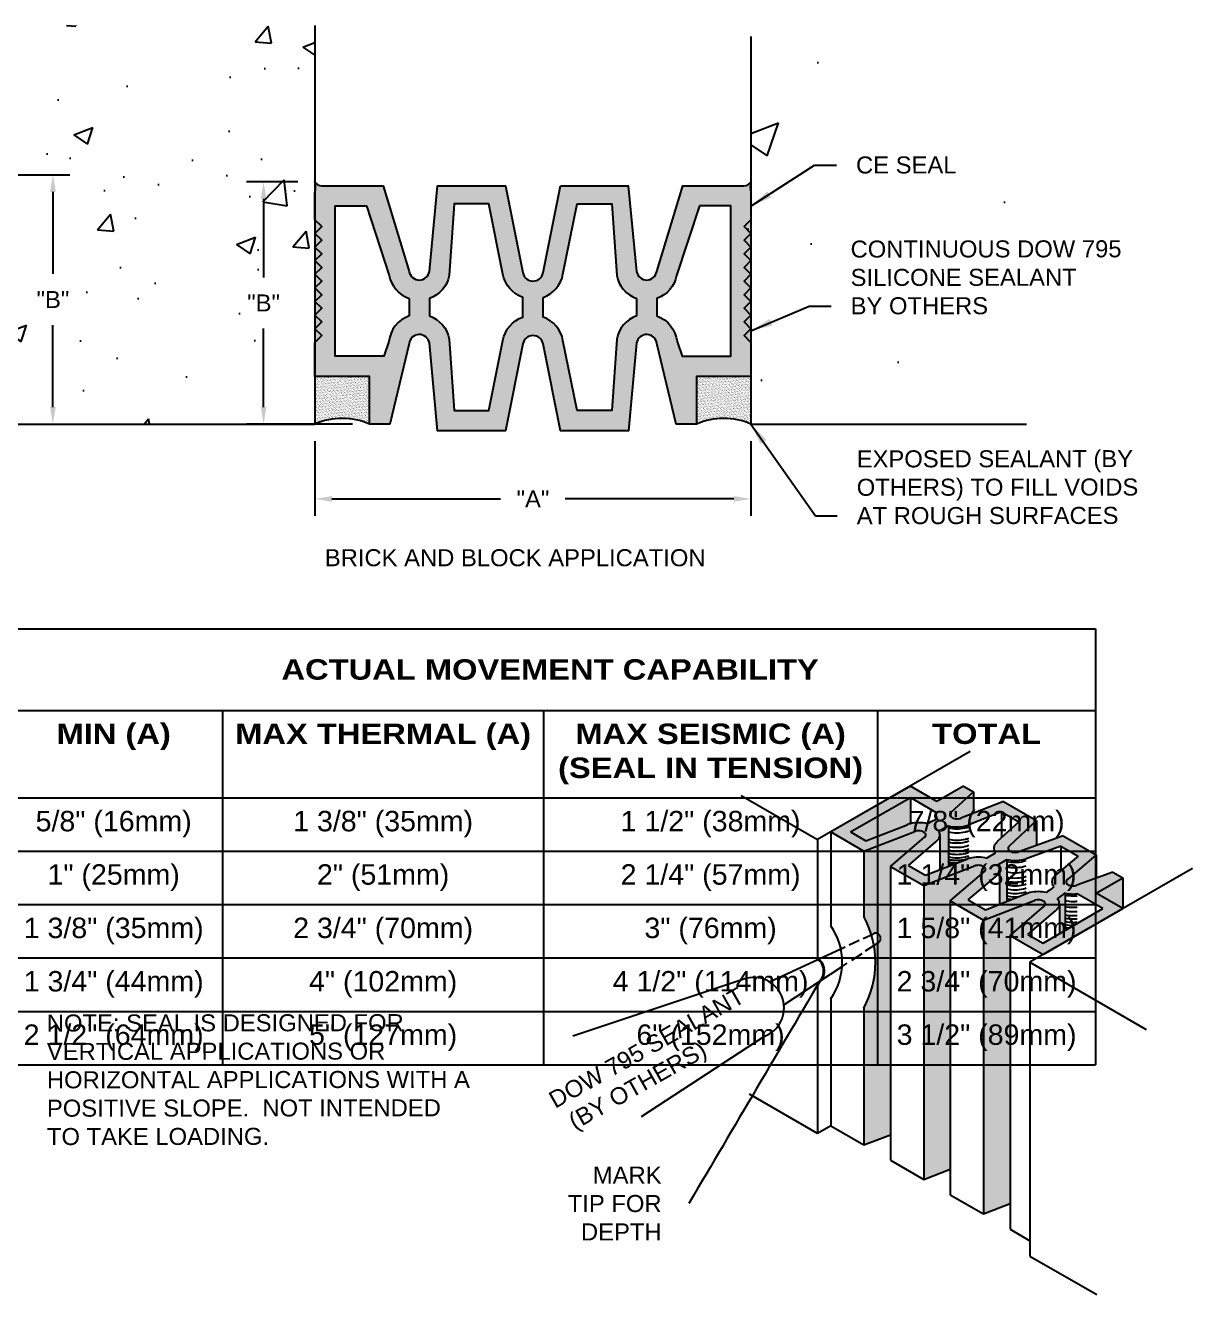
# Model space of a CAD drawing. Header units: inches. Extents: x 0 to 10.5, y -0.4 to 5.8.
# Drawn here: x 5.18 to 10.53, y -0.4 to 5.42 of the extents above; entities that cross this region are included whole.
import ezdxf

# ---------------------------------------------------------------- set-up
doc = ezdxf.new("R2010")
doc.units = ezdxf.units.IN
doc.header["$MEASUREMENT"] = 0
doc.linetypes.add('HIDDEN', pattern=[0.375, 0.25, -0.125])
for name, color, linetype in [('Conditions', 1, 'Continuous'), ('Dimensions', 3, 'Continuous'), ('DOT', 2, 'HIDDEN'), ('GRAY', 8, 'Continuous'), ('LAYER1', 7, 'Continuous'), ('Seal', 5, 'Continuous'), ('SIL', 5, 'Continuous'), ('SILICONE', 5, 'Continuous'), ('TABLE', 1, 'Continuous'), ('TEXT', 2, 'Continuous')]:
    doc.layers.add(name, color=color, linetype=linetype)
doc.styles.add('ARCH', font='archd.shx', dxfattribs={"height": 0.078})
doc.styles.add('ARIAL', font='arial.ttf')
doc.styles.add('ARIALBOLD', font='')
doc.styles.get("Standard").update_dxf_attribs({"font": 'arial.ttf'})
doc.styles.get('ARIALBOLD').set_extended_font_data('Arial Black')
doc.dimstyles.new('ARCH', dxfattribs={"dimtxt": 0.18, "dimasz": 0.1, "dimexe": 0.18, "dimexo": 0.0625, "dimgap": 0.09375, "dimtad": 0, "dimtih": 1, "dimtoh": 1, "dimdec": 4, "dimzin": 0, "dimdsep": 46, "dimtxsty": 'ARCH', "dimcen": 0.09, "dimadec": 0, "dimazin": 0, "dimtfac": 1, "dimtdec": 4, "dimtofl": 0, "dimtmove": 0, "dimatfit": 3, "dimfxl": 0, "dimtolj": 1, "dimtzin": 0, "dimarcsym": 0})
doc.dimstyles.new('Arial', dxfattribs={"dimtxt": 0.078125, "dimasz": 0.078125, "dimexe": 0.078125, "dimexo": 0.078125, "dimgap": 0.078125, "dimtad": 0, "dimtih": 1, "dimtoh": 1, "dimdec": 4, "dimzin": 3, "dimdsep": 46, "dimlunit": 4, "dimtxsty": 'ARIAL', "dimcen": 0.078125, "dimadec": 0, "dimazin": 0, "dimtfac": 1, "dimtdec": 4, "dimtofl": 0, "dimtmove": 0, "dimatfit": 3, "dimfxl": 0, "dimfrac": 2, "dimtolj": 1, "dimtzin": 0, "dimarcsym": 0})

# ---------------------------------------------------------------- blocks, each defined once
blk = doc.blocks.new('*T4')
at = {"layer": 'TABLE', "color": 0, "linetype": 'ByBlock', "lineweight": -2}
for p, q in [((0, 0), (10.0787, 0)), ((0, 0), (0, -2.0006)), ((0.8746, 0), (0.8746, -2.0006)), ((2.8746, 0), (2.8746, -2.0006)), ((5.0746, 0), (5.0746, -2.0006)), ((10.0787, 0), (10.0787, -2.0006)), ((0, -0.3748), (10.0787, -0.3748)), ((1.8746, -0.3748), (1.8746, -2.0006)), ((3.8746, -0.3748), (3.8746, -2.0006)), ((6.0746, -0.3748), (6.0746, -2.0006)), ((7.5467, -0.3748), (7.5467, -2.0006)), ((9.0787, -0.3748), (9.0787, -2.0006)), ((0, -0.7756), (10.0787, -0.7756)), ((0, -1.0206), (10.0787, -1.0206)), ((0, -1.2656), (10.0787, -1.2656)), ((0, -1.5106), (10.0787, -1.5106)), ((0, -1.7556), (10.0787, -1.7556)), ((0, -2.0006), (10.0787, -2.0006))]:
    blk.add_line(p, q, dxfattribs=at)
at = {"layer": 'TABLE', "color": 2, "char_height": 0.09375}
for s, insert, width, attachment_point, style in [('ACTUAL SEAL SIZE', (1.8746, -0.1874), 1.88, 5, 'ARIALBOLD'), ('NOMINAL JOINT DIMENSIONS', (3.9746, -0.1874), 2.08, 5, 'ARIALBOLD'), ('ACTUAL MOVEMENT CAPABILITY', (7.5767, -0.1874), 4.884145, 5, 'ARIALBOLD'), ('TYPE', (0.4373, -0.4348), 0.754593, 2, 'ARIALBOLD'), ('WIDTH', (1.3746, -0.4348), 0.88, 2, 'ARIALBOLD'), ('DEPTH', (2.3746, -0.4348), 0.88, 2, 'ARIALBOLD'), ('WIDTH (A)', (3.3746, -0.4348), 0.88, 2, 'ARIALBOLD'), ('DEPTH (B)', (4.4746, -0.4348), 1.08, 2, 'ARIALBOLD'), ('MIN (A)', (5.5746, -0.4348), 0.88, 2, 'ARIALBOLD'), ('MAX THERMAL (A)', (6.8106, -0.4348), 1.352072, 2, 'ARIALBOLD'), ('MAX SEISMIC (A) (SEAL IN TENSION)', (8.3127, -0.4348), 1.412072, 2, 'ARIALBOLD'), ('TOTAL', (9.5787, -0.4348), 0.88, 2, 'ARIALBOLD'), ('CE-100SX', (0.4373, -0.8356), 0.754593, 2, 'ARIALBOLD'), ('1 3/8" (35mm)', (1.3746, -0.8356), 0.88, 2, 'ARIAL'), ('3/4" (19mm)', (2.3746, -0.8356), 0.88, 2, 'ARIAL'), ('1" (25mm)', (3.3746, -0.8356), 0.88, 2, 'ARIAL'), ('3/4" (19mm)', (4.4746, -0.8356), 1.08, 2, 'ARIAL'), ('5/8" (16mm)', (5.5746, -0.8356), 0.88, 2, 'ARIAL'), ('1 3/8" (35mm)', (6.8106, -0.8356), 1.352072, 2, 'ARIAL'), ('1 1/2" (38mm)', (8.3127, -0.8356), 1.412072, 2, 'ARIAL'), ('7/8" (22mm)', (9.5787, -0.8356), 0.88, 2, 'ARIAL'), ('CE-150SX', (0.4373, -1.0806), 0.754593, 2, 'ARIALBOLD'), ('2" (51mm)', (1.3746, -1.0806), 0.88, 2, 'ARIAL'), ('1" (25mm)', (2.3746, -1.0806), 0.88, 2, 'ARIAL'), ('1 1/2" (38mm)', (3.3746, -1.0806), 0.88, 2, 'ARIAL'), ('1" (25mm)', (4.4746, -1.0806), 1.08, 2, 'ARIAL'), ('1" (25mm)', (5.5746, -1.0806), 0.88, 2, 'ARIAL'), ('2" (51mm)', (6.8106, -1.0806), 1.352072, 2, 'ARIAL'), ('2 1/4" (57mm)', (8.3127, -1.0806), 1.412072, 2, 'ARIAL'), ('1 1/4" (32mm)', (9.5787, -1.0806), 0.88, 2, 'ARIAL'), ('CE-200SX', (0.4373, -1.3256), 0.754593, 2, 'ARIALBOLD'), ('2 3/4" (70mm)', (1.3746, -1.3256), 0.88, 2, 'ARIAL'), ('1" (25mm)', (2.3746, -1.3256), 0.88, 2, 'ARIAL'), ('2" (51mm)', (3.3746, -1.3256), 0.88, 2, 'ARIAL'), ('1" (25mm)', (4.4746, -1.3256), 1.08, 2, 'ARIAL'), ('1 3/8" (35mm)', (5.5746, -1.3256), 0.88, 2, 'ARIAL'), ('2 3/4" (70mm)', (6.8106, -1.3256), 1.352072, 2, 'ARIAL'), ('3" (76mm)', (8.3127, -1.3256), 1.412072, 2, 'ARIAL'), ('1 5/8" (41mm)', (9.5787, -1.3256), 0.88, 2, 'ARIAL'), ('CE-300SX', (0.4373, -1.5706), 0.754593, 2, 'ARIALBOLD'), ('4" (102mm)', (1.3746, -1.5706), 0.88, 2, 'ARIAL'), ('1 1/2" (38mm)', (2.3746, -1.5706), 0.88, 2, 'ARIAL'), ('3" (76mm)', (3.3746, -1.5706), 0.88, 2, 'ARIAL'), ('1 1/2" (38mm)', (4.4746, -1.5706), 1.08, 2, 'ARIAL'), ('1 3/4" (44mm)', (5.5746, -1.5706), 0.88, 2, 'ARIAL'), ('4" (102mm)', (6.8106, -1.5706), 1.352072, 2, 'ARIAL'), ('4 1/2" (114mm)', (8.3127, -1.5706), 1.412072, 2, 'ARIAL'), ('2 3/4" (70mm)', (9.5787, -1.5706), 0.88, 2, 'ARIAL'), ('CE-400SX', (0.4373, -1.8156), 0.754593, 2, 'ARIALBOLD'), ('5" (127mm)', (1.3746, -1.8156), 0.88, 2, 'ARIAL'), ('2" (51mm)', (2.3746, -1.8156), 0.88, 2, 'ARIAL'), ('4" (102mm)', (3.3746, -1.8156), 0.88, 2, 'ARIAL'), ('2" (51mm)', (4.4746, -1.8156), 1.08, 2, 'ARIAL'), ('2 1/2" (64mm)', (5.5746, -1.8156), 0.88, 2, 'ARIAL'), ('5" (127mm)', (6.8106, -1.8156), 1.352072, 2, 'ARIAL'), ('6" (152mm)', (8.3127, -1.8156), 1.412072, 2, 'ARIAL'), ('3 1/2" (89mm)', (9.5787, -1.8156), 0.88, 2, 'ARIAL')]:
    blk.add_mtext(s, dxfattribs=dict(at, insert=insert, width=width, attachment_point=attachment_point, style=style))
blk = doc.blocks.new('*D6')
at = {"layer": 'DEFPOINTS', "color": 0}
for p in [(4.5054, 4.7333), (5.3029, 4.7333), (5.0674, 3.59)]:
    blk.add_point(p, dxfattribs=at)
at = {"layer": 'Dimensions', "color": 0, "lineweight": -2}
for p, q in [((4.5835, 4.7333), (5.381, 4.7333)), ((5.3029, 4.6551), (5.3029, 4.2788)), ((5.3029, 3.6681), (5.3029, 4.0444)), ((5.1455, 3.59), (5.381, 3.59))]:
    blk.add_line(p, q, dxfattribs=at)
at = {"layer": 'Dimensions', "color": 0}
for points in [[(5.2899, 4.6551), (5.3159, 4.6551), (5.3029, 4.7333)], [(5.2899, 3.6681), (5.3159, 3.6681), (5.3029, 3.59)]]:
    blk.add_solid(points, dxfattribs=at)
at = {"layer": 'Dimensions', "color": 0, "insert": (5.3029, 4.1616), "char_height": 0.07812, "attachment_point": 5, "style": 'ARIAL'}
blk.add_mtext('\\A1;"B"', dxfattribs=at)
blk = doc.blocks.new('CE-SEAL')
h = blk.add_hatch(color=256)
h.dxf.hatch_style = 1
h.paths.add_polyline_path([(1.4375, 0.875), (1.126, 0.875), (1.0463, 0.4762, -0.837004), (0.9537, 0.4762), (0.874, 0.875), (0.5625, 0.875), (0.5247, 0.4813, -0.838855), (0.4321, 0.4812), (0.3125, 0.875), (0.0322, 0.875, -0.27099), (0, 0.8933, -0.122129), (0, 0.8437), (0, 0.7187), (0.0312, 0.6875), (0, 0.6562), (0.0312, 0.625), (0, 0.5937), (0.0312, 0.5625), (0, 0.5312), (0.0312, 0.5), (0, 0.4688), (0.0312, 0.4375), (0, 0.4062), (0.0312, 0.375), (0, 0.3438), (0.0312, 0.3125), (0, 0.2812), (0.0312, 0.25), (0, 0.2188), (0.0312, 0.1875), (0, 0.1562), (0, 0), (0.25, 0), (0.25, -0.2188), (0.343, -0.2188), (0.4317, 0.1505, -0.868405), (0.5247, 0.1536), (0.562, -0.25), (0.874, -0.25), (0.9537, 0.1488, -0.837004), (1.0463, 0.1488), (1.126, -0.25), (1.438, -0.25), (1.4753, 0.1536, -0.868405), (1.5683, 0.1505), (1.657, -0.2188), (1.75, -0.2188), (1.75, 0), (2, 0), (2, 0.1562), (1.9687, 0.1875), (2, 0.2188), (1.9687, 0.25), (2, 0.2812), (1.9687, 0.3125), (2, 0.3438), (1.9687, 0.375), (2, 0.4062), (1.9687, 0.4375), (2, 0.4688), (1.9687, 0.5), (2, 0.5312), (1.9687, 0.5625), (2, 0.5937), (1.9687, 0.625), (2, 0.6562), (1.9687, 0.6875), (2, 0.7187), (2, 0.8437, -0.122129), (2, 0.8933, -0.264357), (1.9687, 0.875), (1.6875, 0.875), (1.5679, 0.4812, -0.838855), (1.4753, 0.4813)])
h.paths.add_polyline_path([(1.384, 0.4634, 0.26746), (1.4751, 0.3574), (1.4751, 0.2775, 0.26746), (1.384, 0.1715), (1.3615, -0.157), (1.2022, -0.157), (1.1378, 0.1652, 0.270102), (1.0465, 0.2726), (1.0465, 0.3623, 0.270102), (1.1378, 0.4697), (1.2022, 0.7919), (1.3615, 0.7919)], flags=16)
h.paths.add_polyline_path([(1.7639, 0.782), (1.907, 0.782), (1.907, 0.093), (1.684, 0.093), (1.6608, 0.1605, 0.288824), (1.5681, 0.2775), (1.5681, 0.3574, 0.267161), (1.6591, 0.4633)], flags=16)
h.paths.add_polyline_path([(0.9535, 0.3623), (0.9535, 0.2726, 0.270102), (0.8622, 0.1652), (0.7978, -0.157), (0.6385, -0.157), (0.616, 0.1715, 0.26746), (0.5249, 0.2775), (0.5249, 0.3574, 0.26746), (0.616, 0.4634), (0.6385, 0.7919), (0.7978, 0.7919), (0.8622, 0.4697, 0.270102)], flags=16)
h.paths.add_polyline_path([(0.4319, 0.3574), (0.4319, 0.2775, 0.288824), (0.3392, 0.1605), (0.316, 0.093), (0.093, 0.093), (0.093, 0.782), (0.2361, 0.782), (0.3409, 0.4633, 0.267161)], flags=16)
for points in [[(1.126, 0.875), (1.4375, 0.875), (1.4753, 0.4813, 0.838855), (1.5679, 0.4812), (1.6875, 0.875), (1.9678, 0.875, 0.27099), (2, 0.8933, 0.122129), (2, 0.8437), (2, 0.7187), (1.9687, 0.6875), (2, 0.6562), (1.9687, 0.625), (2, 0.5937), (1.9687, 0.5625), (2, 0.5312), (1.9687, 0.5), (2, 0.4688), (1.9687, 0.4375), (2, 0.4062), (1.9687, 0.375), (2, 0.3438), (1.9687, 0.3125), (2, 0.2812), (1.9687, 0.25), (2, 0.2188), (1.9687, 0.1875), (2, 0.1562), (2, 0), (1.75, 0), (1.75, -0.2188), (1.657, -0.2188), (1.5683, 0.1505, 0.868405), (1.4753, 0.1536), (1.438, -0.25), (1.126, -0.25), (1.0463, 0.1488, 0.837004), (0.9537, 0.1488), (0.874, -0.25), (0.562, -0.25), (0.5247, 0.1536, 0.868405), (0.4317, 0.1505), (0.343, -0.2188), (0.25, -0.2188), (0.25, 0), (0, 0), (0, 0.1562), (0.0312, 0.1875), (0, 0.2188), (0.0312, 0.25), (0, 0.2812), (0.0312, 0.3125), (0, 0.3438), (0.0312, 0.375), (0, 0.4062), (0.0312, 0.4375), (0, 0.4688), (0.0312, 0.5), (0, 0.5312), (0.0312, 0.5625), (0, 0.5937), (0.0312, 0.625), (0, 0.6562), (0.0312, 0.6875), (0, 0.7187), (0, 0.8437, 0.122129), (0, 0.8933, 0.27099), (0.0322, 0.875), (0.3125, 0.875), (0.4321, 0.4812, 0.838855), (0.5247, 0.4813), (0.5625, 0.875), (0.874, 0.875), (0.9537, 0.4762, 0.837004), (1.0463, 0.4762), (1.126, 0.875)], [(0.2361, 0.782), (0.3409, 0.4633, 0.267161), (0.4319, 0.3574), (0.4319, 0.2775, 0.288824), (0.3392, 0.1605), (0.316, 0.093), (0.093, 0.093), (0.093, 0.782), (0.2361, 0.782)], [(1.7639, 0.782), (1.6591, 0.4633, -0.267161), (1.5681, 0.3574), (1.5681, 0.2775, -0.288824), (1.6608, 0.1605), (1.684, 0.093), (1.907, 0.093), (1.907, 0.782), (1.7639, 0.782)]]:
    blk.add_lwpolyline(points, format="xyb")
for points in [[(0.9535, 0.3623), (0.9535, 0.3623, -0.270102), (0.8622, 0.4697), (0.7978, 0.7919), (0.6385, 0.7919), (0.616, 0.4634, -0.26746), (0.5249, 0.3574), (0.5249, 0.3574), (0.5249, 0.2775, -0.26746), (0.616, 0.1715), (0.6385, -0.157), (0.7978, -0.157), (0.8622, 0.1652, -0.270102), (0.9535, 0.2726)], [(1.0465, 0.3623), (1.0465, 0.3623, 0.270102), (1.1378, 0.4697), (1.2022, 0.7919), (1.3615, 0.7919), (1.384, 0.4634, 0.26746), (1.4751, 0.3574), (1.4751, 0.3574), (1.4751, 0.2775, 0.26746), (1.384, 0.1715), (1.3615, -0.157), (1.2022, -0.157), (1.1378, 0.1652, 0.270102), (1.0465, 0.2726)]]:
    blk.add_lwpolyline(points, format="xyb", close=True)
blk = doc.blocks.new('*D7')
at = {"layer": 'DEFPOINTS', "color": 0}
for p in [(6.5049, 3.59), (8.5049, 3.59), (6.5049, 3.2467)]:
    blk.add_point(p, dxfattribs=at)
at = {"layer": 'Dimensions', "color": 0, "lineweight": -2}
for p, q in [((6.5049, 3.5119), (6.5049, 3.1686)), ((8.5049, 3.5119), (8.5049, 3.1686)), ((6.583, 3.2467), (7.3567, 3.2467)), ((8.4267, 3.2467), (7.6531, 3.2467))]:
    blk.add_line(p, q, dxfattribs=at)
at = {"layer": 'Dimensions', "color": 0}
for points in [[(6.583, 3.2597), (6.583, 3.2337), (6.5049, 3.2467)], [(8.4267, 3.2597), (8.4267, 3.2337), (8.5049, 3.2467)]]:
    blk.add_solid(points, dxfattribs=at)
at = {"layer": 'Dimensions', "color": 0, "insert": (7.5049, 3.2467), "char_height": 0.07812, "attachment_point": 5, "style": 'ARIAL'}
blk.add_mtext('\\A1;"A"', dxfattribs=at)
blk = doc.blocks.new('*D8')
at = {"layer": 'DEFPOINTS', "color": 0}
for p in [(6.2693, 4.702), (6.5049, 4.702), (6.7549, 3.59)]:
    blk.add_point(p, dxfattribs=at)
at = {"layer": 'Dimensions', "color": 0, "lineweight": -2}
for p, q in [((6.4267, 4.702), (6.1912, 4.702)), ((6.2693, 4.6239), (6.2693, 4.2632)), ((6.2693, 3.6681), (6.2693, 4.0288)), ((6.6767, 3.59), (6.1912, 3.59))]:
    blk.add_line(p, q, dxfattribs=at)
at = {"layer": 'Dimensions', "color": 0}
for points in [[(6.2563, 4.6239), (6.2823, 4.6239), (6.2693, 4.702)], [(6.2563, 3.6681), (6.2823, 3.6681), (6.2693, 3.59)]]:
    blk.add_solid(points, dxfattribs=at)
at = {"layer": 'Dimensions', "color": 0, "insert": (6.2693, 4.146), "char_height": 0.07812, "attachment_point": 5, "style": 'ARIAL'}
blk.add_mtext('\\A1;"B"', dxfattribs=at)

msp = doc.modelspace()

# ---------------------------------------------------------------- hatches: boundary and pattern name
at = {"layer": 'Conditions'}
h = msp.add_hatch(dxfattribs=at)
h.set_pattern_fill('AR-CONC', color=256, scale=0.125)
h.set_pattern_definition([(50, (-2.24485, -1.31596), (0.896575, -0.07844), [0.09375, -1.03125]), (355, (-2.24485, -1.316), (-0.17344, 0.94024), [0.075, -0.825]), (100.451, (-2.1701, -1.3225), (0.723136, 0.8618), [0.079675, -0.87643]), (46.184, (-2.2448, -1.066), (1.33405, -0.2069), [0.14062, -1.54688]), (96.636, (-2.1337, -1.0832), (1.16833, 1.21765), [0.11951, -1.31464]), (351.184, (-2.2448, -1.066), (1.16833, 1.21765), [0.1125, -1.2375]), (21, (-2.11985, -1.12846), (0.746134, -0.503274), [0.09375, -1.03125]), (326, (-2.11985, -1.1285), (0.304144, 0.90644), [0.075, -0.825]), (71.451, (-2.0577, -1.1704), (1.05028, 0.403164), [0.079675, -0.87643]), (37.5, (-2.24485, -1.31596), (0.0152, 0.416117), [0, -0.815, 0, -0.8375, 0, -0.828125]), (7.5, (-2.24485, -1.31596), (0.328837, 0.493015), [0, -0.4775, 0, -0.79625, 0, -0.315625]), (327.5, (-2.5236, -1.31596), (0.667278, -0.028194), [0, -0.3125, 0, -0.975, 0, -1.29375]), (317.5, (-2.6486, -1.31596), (0.728983, 0.12513), [0, -0.40625, 0, -0.6475, 0, -0.91875])])
h.paths.add_polyline_path([(5.20845, 4.08003), (5.39749, 4.08003), (5.39749, 4.24077), (5.20845, 4.24077)], flags=16)
h.paths.add_polyline_path([(6.17483, 4.11394), (6.36387, 4.11394), (6.36387, 4.27467), (6.17483, 4.27467)], flags=16)
h.paths.add_polyline_path([(5.06736, 3.58998), (6.50486, 3.58998), (6.50486, 5.41951), (5.06736, 5.41951)])
h = msp.add_hatch(dxfattribs=at)
h.set_pattern_fill('AR-CONC', color=256, scale=0.25)
h.set_pattern_definition([(50, (-2.9069, -1.316), (1.79315, -0.15688), [0.1875, -2.0625]), (355, (-2.9069, -1.316), (-0.34688, 1.88048), [0.15, -1.65]), (100.451, (-2.7575, -1.329), (1.44627, 1.7236), [0.15935, -1.75286]), (46.184, (-2.907, -0.816), (2.6681, -0.4138), [0.28125, -3.09375]), (96.636, (-2.6846, -0.8504), (2.33665, 2.4353), [0.23903, -2.6293]), (351.184, (-2.907, -0.816), (2.33665, 2.4353), [0.225, -2.475]), (21, (-2.6569, -0.941), (1.49227, -1.00655), [0.1875, -2.0625]), (326, (-2.6569, -0.941), (0.6083, 1.81288), [0.15, -1.65]), (71.451, (-2.5325, -1.0248), (2.10056, 0.80633), [0.15935, -1.75286]), (37.5, (-2.9069, -1.31596), (0.0304, 0.832235), [0, -1.63, 0, -1.675, 0, -1.65625]), (7.5, (-2.9069, -1.316), (0.657674, 0.98603), [0, -0.955, 0, -1.5925, 0, -0.63125]), (327.5, (-3.4644, -1.31596), (1.334556, -0.056387), [0, -0.625, 0, -1.95, 0, -2.5875]), (317.5, (-3.7144, -1.316), (1.457965, 0.25026), [0, -0.8125, 0, -1.295, 0, -1.8375])])
h.paths.add_polyline_path([(8.50486, 5.36877), (8.50486, 3.58998), (9.76871, 3.58998), (9.76871, 5.36877)])
h.paths.add_polyline_path([(8.96276, 3.68824), (10.21278, 3.68824), (10.21278, 3.98035), (8.96276, 3.98035)], flags=9)
h.paths.add_polyline_path([(8.93459, 4.05119), (10.01218, 4.05119), (10.01218, 4.47469), (8.93459, 4.47469)], flags=9)
h.paths.add_polyline_path([(8.96198, 4.61531), (9.46127, 4.61531), (9.46127, 4.77605), (8.96198, 4.77605)], flags=24)
at = {"layer": 'GRAY'}
h = msp.add_hatch(dxfattribs=at)
h.set_pattern_fill('AR-SAND', color=256, scale=0.005)
h.paths.add_polyline_path([(6.50486, 4.52748), (6.50486, 4.46498), (6.53611, 4.49623)])
h.paths.add_polyline_path([(6.50486, 4.46498), (6.50486, 4.40248), (6.53611, 4.43373)])
h.paths.add_polyline_path([(6.53611, 4.37123), (6.50486, 4.40248), (6.50486, 4.33998)])
h.paths.add_polyline_path([(6.53611, 4.30873), (6.50486, 4.33998), (6.50486, 4.27748)])
h.paths.add_polyline_path([(6.53611, 4.24623), (6.50486, 4.27748), (6.50486, 4.21498)])
h.paths.add_polyline_path([(6.53611, 4.18373), (6.50486, 4.21498), (6.50486, 4.15248)])
h.paths.add_polyline_path([(6.50486, 4.15248), (6.50486, 4.08998), (6.53611, 4.12123)])
h.paths.add_polyline_path([(6.53611, 4.05873), (6.50486, 4.08998), (6.50486, 4.02748)])
h.paths.add_polyline_path([(6.50486, 4.02748), (6.50486, 3.96498), (6.53611, 3.99623)])
h = msp.add_hatch(dxfattribs=at)
h.set_pattern_fill('AR-SAND', color=256, scale=0.005)
h.set_pattern_definition([(37.5, (3.4375, 0.200471), (-0.000314967, 0.009634119), [0, -0.0076, 0, -0.0085, 0, -0.008125]), (7.5, (3.4375, 0.200471), (0.008848884, 0.01411073), [0, -0.0041, 0, -0.00685, 0, -0.002625]), (327.5, (3.43135, 0.200471), (0.015570709, 2.8295e-05), [0, -0.0025, 0, -0.009, 0, -0.01175]), (317.5, (3.43135, 0.200471), (0.015030633, 0.004388378), [0, -0.00125, 0, -0.0059, 0, -0.00675])])
h.paths.add_polyline_path([(8.50486, 4.52748), (8.50486, 4.46498), (8.47361, 4.49623)])
h.paths.add_polyline_path([(8.50486, 4.46498), (8.50486, 4.40248), (8.47361, 4.43373)])
h.paths.add_polyline_path([(8.47361, 4.37123), (8.50486, 4.40248), (8.50486, 4.33998)])
h.paths.add_polyline_path([(8.47361, 4.30873), (8.50486, 4.33998), (8.50486, 4.27748)])
h.paths.add_polyline_path([(8.47361, 4.24623), (8.50486, 4.27748), (8.50486, 4.21498)])
h.paths.add_polyline_path([(8.47361, 4.18373), (8.50486, 4.21498), (8.50486, 4.15248)])
h.paths.add_polyline_path([(8.50486, 4.15248), (8.50486, 4.08998), (8.47361, 4.12123)])
h.paths.add_polyline_path([(8.47361, 4.05873), (8.50486, 4.08998), (8.50486, 4.02748)])
h.paths.add_polyline_path([(8.50486, 4.02748), (8.50486, 3.96498), (8.47361, 3.99623)])
h = msp.add_hatch(dxfattribs=at)
h.set_pattern_fill('AR-SAND', color=256, scale=0.005)
edge = h.paths.add_edge_path()
edge.add_line((6.75486, 3.80873), (6.50486, 3.80873))
edge.add_line((6.50486, 3.80873), (6.50486, 3.58998))
edge.add_arc((6.62986, 3.30624), 0.31006, 66.225088, 113.774912, ccw=False)
edge.add_line((6.75486, 3.58998), (6.75486, 3.80873))
h = msp.add_hatch(dxfattribs=at)
h.set_pattern_fill('AR-SAND', color=256, scale=0.005)
h.set_pattern_definition([(37.5, (0, 0), (-0.000314967, 0.009634119), [0, -0.0076, 0, -0.0085, 0, -0.008125]), (7.5, (0, 0), (0.008848884, 0.01411073), [0, -0.0041, 0, -0.00685, 0, -0.002625]), (327.5, (-0.00615, 0), (0.015570709, 2.8295e-05), [0, -0.0025, 0, -0.009, 0, -0.01175]), (317.5, (-0.00615, 0), (0.015030633, 0.004388378), [0, -0.00125, 0, -0.0059, 0, -0.00675])])
edge = h.paths.add_edge_path()
edge.add_line((8.50486, 3.80873), (8.25486, 3.80873))
edge.add_line((8.25486, 3.80873), (8.25486, 3.58998))
edge.add_arc((8.37986, 3.30624), 0.31006, 66.225088, 113.774912, ccw=False)
edge.add_line((8.50486, 3.58998), (8.50486, 3.80873))
at = {"layer": 'SILICONE'}
h = msp.add_hatch(dxfattribs=at)
h.set_pattern_fill('HONEY', color=256, scale=0.125, angle=30, style=0)
h.set_pattern_definition([(30, (-1.385149, -1.490839), (0.013531647, 0.0234375), [0.015625, -0.03125]), (150, (-1.385149, -1.490839), (-0.027063294, 5e-11), [0.015625, -0.03125]), (90, (-1.385149, -1.490839), (-0.013531647, 0.0234375), [-0.03125, 0.015625])])
h.paths.add_polyline_path([(9.4224, 1.8075), (9.52561, 1.90285), (9.47992, 1.92923), (9.35809, 1.85889), (9.23626, 1.92923), (8.87076, 1.71821), (9.02305, 1.63029), (9.25852, 1.72118, -0.0728089), (9.27455, 1.72353, -0.0885535), (9.29384, 1.71975, -0.2301892), (9.30813, 1.70483, -0.138209), (9.30104, 1.69415), (9.14489, 1.55995), (9.29718, 1.47202), (9.53264, 1.56292, -0.0728089), (9.54867, 1.56527, -0.0885535), (9.56796, 1.56149, -0.2301892), (9.58226, 1.54656, -0.138209), (9.57516, 1.53588), (9.41901, 1.40168), (9.5713, 1.31376), (9.80676, 1.40466, -0.0728089), (9.82279, 1.407, -0.0885535), (9.84208, 1.40322, -0.2301892), (9.85638, 1.3883, -0.138209), (9.84928, 1.37762), (9.69313, 1.24342), (9.84542, 1.15549), (10.21091, 1.36651), (10.08908, 1.43685), (10.21091, 1.50719), (10.16523, 1.53357), (9.99974, 1.47357, -0.0282829), (9.99573, 1.47237, -0.0587519), (9.98273, 1.47083, -0.0885535), (9.96344, 1.47461, -0.2301892), (9.94914, 1.48953, -0.1400761), (9.95637, 1.50033), (10.08908, 1.6127), (9.93679, 1.70063), (9.73341, 1.62727, -0.0278601), (9.72946, 1.62609, -0.0587519), (9.71646, 1.62456, -0.0885535), (9.69717, 1.62834, -0.2301892), (9.68287, 1.64326, -0.1274151), (9.68922, 1.65327), (9.81496, 1.77097), (9.66267, 1.85889), (9.46573, 1.78108, -0.0736392), (9.44952, 1.77868, -0.0885535), (9.43024, 1.78246, -0.2301892), (9.41594, 1.79738, -0.1290652)])
h.paths.add_polyline_path([(9.39623, 1.73934), (9.41052, 1.74675), (9.41052, 1.7459, 0.0587519), (9.44952, 1.74131, 0.0587519), (9.48852, 1.7459, 0.0363971), (9.5039, 1.75079), (9.65436, 1.81093), (9.73401, 1.76495), (9.63495, 1.67394, 0.0513983), (9.62532, 1.66308, 0.1568512), (9.61903, 1.64351, 0.1741881), (9.6267, 1.62215), (9.58575, 1.59851, 0.0563067), (9.54839, 1.60273, 0.0587519), (9.50944, 1.59814, 0.0345158), (9.49486, 1.59356), (9.30597, 1.5197), (9.2274, 1.56506), (9.35348, 1.67289, 0.0603052), (9.36498, 1.68542, 0.1568512), (9.37127, 1.70499, 0.1510841), (9.36542, 1.72393), (9.37539, 1.7289)], flags=16)
h.paths.add_polyline_path([(9.35804, 1.77874), (9.35201, 1.77572), (9.33195, 1.76573), (9.31358, 1.75631, 0.0008442), (9.31322, 1.7564, 0.0587519), (9.27427, 1.76099, 0.0587519), (9.23532, 1.7564, 0.0345158), (9.22074, 1.75183), (9.03184, 1.67797), (8.96214, 1.71821), (9.23626, 1.87648), (9.35424, 1.80836, 0.0833946), (9.35239, 1.79738, 0.1480803)], flags=16)
h.paths.add_polyline_path([(9.67867, 1.59173, 0.0563067), (9.71603, 1.58751, 0.0587519), (9.75498, 1.5921, 0.0287113), (9.76716, 1.59576), (9.92647, 1.65383), (10.00609, 1.60786), (9.90381, 1.52227, 0.0630026), (9.89171, 1.50924, 0.1568512), (9.88541, 1.48965, 0.197078), (9.89508, 1.46605), (9.88703, 1.46014), (9.87704, 1.4528), (9.86584, 1.445), (9.85882, 1.44048, 0.0546841), (9.82251, 1.44446, 0.0587519), (9.78356, 1.43987, 0.0345158), (9.76898, 1.4353), (9.58009, 1.36144), (9.50152, 1.4068), (9.6276, 1.51463, 0.0603052), (9.6391, 1.52716, 0.1568512), (9.6454, 1.54672, 0.1741881), (9.63772, 1.56808)], flags=16)
h.paths.add_polyline_path([(9.92801, 1.4253), (9.93921, 1.4331), (9.94615, 1.43757, 0.0547375), (9.98253, 1.43357, 0.0283842), (10.00153, 1.43465), (10.11954, 1.36651), (9.84542, 1.20825), (9.77564, 1.24854), (9.90172, 1.35636, 0.0603052), (9.91322, 1.36889, 0.1568512), (9.91952, 1.38846, 0.1967068), (9.90989, 1.41199)], flags=16)
h = msp.add_hatch(color=256, dxfattribs=at)
h.paths.add_polyline_path([(9.22074, 1.75183, -0.036691), (9.23626, 1.75662), (9.23626, 1.87648), (8.96214, 1.71821), (9.03184, 1.67797)])
h.paths.add_polyline_path([(9.67867, 1.59173), (9.63776, 1.5681, -0.0079832), (9.6391, 1.56629, -0.1568512), (9.6454, 1.54672), (9.6454, 1.38698), (9.67867, 1.39999)])
h.paths.add_polyline_path([(9.92801, 1.4253), (9.91006, 1.41211, -0.0182789), (9.91322, 1.40802, -0.1568512), (9.91952, 1.38846), (9.91952, 1.25103), (9.94615, 1.26641), (9.94615, 1.43757), (9.93921, 1.4331)])
h.paths.add_polyline_path([(10.08908, 1.43685), (10.21091, 1.36651), (10.21091, 1.50719)])
h.paths.add_polyline_path([(9.95637, 1.50033, 0.0615432), (9.95244, 1.49607, 0.1568512), (9.95033, 1.48953, 0.1568512), (9.95244, 1.483, 0.1507657), (9.96333, 1.47431, 0.0888047), (9.98273, 1.47083, 0.0587519), (9.99573, 1.47237, 0.0282829), (9.99974, 1.47357), (10.08908, 1.50596), (10.08908, 1.6127)])
h.paths.add_polyline_path([(9.68922, 1.65327, 0.0490666), (9.68617, 1.64979, 0.1568512), (9.68406, 1.64326, 0.1568512), (9.68617, 1.63673, 0.1507657), (9.69706, 1.62803, 0.0888047), (9.71646, 1.62456, 0.0587519), (9.72946, 1.62609, 0.0278601), (9.73341, 1.62727), (9.81496, 1.65669), (9.81496, 1.77097)])
h.paths.add_polyline_path([(9.4224, 1.8075, 0.0506941), (9.41923, 1.80391, 0.3216149), (9.41923, 1.79085, 0.1507657), (9.43012, 1.78215, 0.0888047), (9.44952, 1.77868, 0.0587519), (9.46253, 1.78021, 0.0353993), (9.46752, 1.78179), (9.52561, 1.80474), (9.52561, 1.90285)])
h = msp.add_hatch(color=256, dxfattribs=at)
h.paths.add_polyline_path([(9.41901, 1.40168), (9.57516, 1.53588, 0.0597048), (9.57896, 1.54003, 0.1568512), (9.58106, 1.54656, 0.1568512), (9.57896, 1.5531, 0.1066171), (9.57158, 1.55979, 0.0723411), (9.56168, 1.56373, 0.0587519), (9.54867, 1.56527, 0.0587519), (9.53567, 1.56373, 0.0334282), (9.53094, 1.56226), (9.29718, 1.47202), (9.29718, 0.12397), (9.41901, 0.171)])
h.paths.add_polyline_path([(9.14489, 1.55995), (9.30104, 1.69415, 0.0597048), (9.30484, 1.6983, 0.1568512), (9.30694, 1.70483, 0.1568512), (9.30484, 1.71136, 0.1066171), (9.29745, 1.71805, 0.0723411), (9.28756, 1.722, 0.0587519), (9.27455, 1.72353, 0.0587519), (9.26154, 1.722, 0.0334282), (9.25682, 1.72053), (9.02305, 1.63029), (9.02305, 1.33008, -0.0507482), (9.05732, 1.24732), (9.06648, 1.25156, -0.9281795), (9.08928, 1.2106), (9.06918, 1.19736, -0.1688336), (9.02305, 0.91057), (9.02305, 0.28223), (9.14489, 0.32926)])
for points in [[(9.37127, 1.54524), (9.41052, 1.56059), (9.41052, 1.7459, -0.0025638), (9.40942, 1.74617), (9.39623, 1.73934), (9.37539, 1.7289), (9.36542, 1.72393, -0.1510841), (9.37127, 1.70499)], [(9.69313, 1.24342), (9.84928, 1.37762, 0.0597048), (9.85308, 1.38177, 0.3216149), (9.85308, 1.39483, 0.1507657), (9.84219, 1.40353, 0.0888047), (9.82279, 1.407, 0.0587519), (9.80979, 1.40547, 0.0334282), (9.80507, 1.404), (9.5713, 1.31376), (9.5713, -0.03429), (9.69313, 0.01274)]]:
    msp.add_hatch(color=256, dxfattribs=at).paths.add_polyline_path(points)
at = {"layer": 'TEXT'}
h = msp.add_hatch(dxfattribs=at)
h.set_pattern_fill('AR-SAND', color=256, scale=0.1)
h.paths.add_polyline_path([(8.50486, 4.52748), (8.50486, 4.46498), (8.47361, 4.49623)])
h.paths.add_polyline_path([(8.50486, 4.46498), (8.50486, 4.40248), (8.47361, 4.43373)])
h.paths.add_polyline_path([(8.47361, 4.37123), (8.50486, 4.40248), (8.50486, 4.33998)])
h.paths.add_polyline_path([(8.47361, 4.30873), (8.50486, 4.33998), (8.50486, 4.27748)])
h.paths.add_polyline_path([(8.47361, 4.24623), (8.50486, 4.27748), (8.50486, 4.21498)])
h.paths.add_polyline_path([(8.47361, 4.18373), (8.50486, 4.21498), (8.50486, 4.15248)])
h.paths.add_polyline_path([(8.50486, 4.15248), (8.50486, 4.08998), (8.47361, 4.12123)])
h.paths.add_polyline_path([(8.47361, 4.05873), (8.50486, 4.08998), (8.50486, 4.02748)])
h.paths.add_polyline_path([(8.50486, 4.02748), (8.50486, 3.96498), (8.47361, 3.99623)])

# ---------------------------------------------------------------- linework, layer by layer
for p, q in [((9.23626, 1.92923), (8.87076, 1.71821)), ((9.35809, 1.85889), (9.23626, 1.92923)), ((9.47992, 1.92923), (9.35809, 1.85889)), ((9.47992, 1.92923), (9.52561, 1.90285)), ((8.96214, 1.71821), (9.23626, 1.87648)), ((9.23626, 1.87648), (9.35424, 1.80836)), ((9.52561, 1.90285), (9.4224, 1.8075)), ((9.66267, 1.85889), (9.46752, 1.78179)), ((9.65436, 1.81093), (9.5039, 1.75079)), ((9.65436, 1.81093), (9.73401, 1.76495)), ((9.66267, 1.85889), (9.81496, 1.77097)), ((9.03184, 1.67797), (9.22074, 1.75183)), ((9.73401, 1.76495), (9.63495, 1.67394)), ((9.81496, 1.77097), (9.68922, 1.65327)), ((8.87076, 1.71821), (9.02305, 1.63029)), ((8.96214, 1.71821), (9.03184, 1.67797)), ((9.02305, 1.63029), (9.25682, 1.72053)), ((9.14489, 1.55995), (9.30104, 1.69415)), ((9.93679, 1.70063), (9.73341, 1.62727)), ((9.93679, 1.70063), (10.08908, 1.6127)), ((9.2274, 1.56506), (9.35348, 1.67289)), ((9.92647, 1.65383), (9.76716, 1.59576)), ((9.92647, 1.65383), (10.00609, 1.60786)), ((9.30597, 1.5197), (9.49486, 1.59356)), ((9.58575, 1.59851), (9.62667, 1.62213)), ((9.63776, 1.5681), (9.67867, 1.59173)), ((10.00609, 1.60786), (9.90381, 1.52227)), ((10.08908, 1.6127), (9.95637, 1.50033)), ((9.14489, 1.55995), (9.29718, 1.47202)), ((9.2274, 1.56506), (9.30597, 1.5197)), ((9.29718, 1.47202), (9.53094, 1.56226)), ((9.41901, 1.40168), (9.57516, 1.53588)), ((9.50152, 1.4068), (9.6276, 1.51463)), ((10.16523, 1.53357), (9.99974, 1.47357)), ((10.16523, 1.53357), (10.21091, 1.50719)), ((10.08908, 1.43685), (10.21091, 1.50719)), ((9.41901, 1.40168), (9.5713, 1.31376)), ((9.50152, 1.4068), (9.58009, 1.36144)), ((9.5713, 1.31376), (9.80507, 1.404)), ((9.58009, 1.36144), (9.76898, 1.4353)), ((10.11954, 1.36651), (10.00153, 1.43465)), ((10.21091, 1.36651), (10.08908, 1.43685)), ((9.69313, 1.24342), (9.84928, 1.37762)), ((9.77564, 1.24854), (9.90172, 1.35636)), ((9.84542, 1.20825), (10.11954, 1.36651)), ((9.84542, 1.15549), (10.21091, 1.36651)), ((9.69313, 1.24342), (9.84542, 1.15549)), ((9.77564, 1.24854), (9.84542, 1.20825))]:
    msp.add_line(p, q)
for points in [[(9.35424, 1.80836, 0.0833946), (9.35239, 1.79738, 0.1480803), (9.35804, 1.77874, 0.0947206)], [(9.42283, 1.80789, 0.0568682), (9.41923, 1.80391, 0.1568512), (9.41713, 1.79738, 0.1568512), (9.41923, 1.79085, 0.1066171), (9.42662, 1.78416, 0.0723411), (9.43652, 1.78021, 0.0587519), (9.44952, 1.77868, 0.0587519), (9.46253, 1.78021, 0.0353993), (9.46752, 1.78179, 0.1066171)], [(9.27427, 1.76099, 0.0587519), (9.23532, 1.7564, 0.0345158), (9.22074, 1.75183, 0.1066171)], [(9.31358, 1.75631, 0.0008442), (9.31322, 1.7564, 0.0587519), (9.27427, 1.76099, 0.0587519)], [(9.40942, 1.74617, 0.0025638), (9.41052, 1.7459, 0.0587519), (9.44952, 1.74131, 0.0587519), (9.48852, 1.7459, 0.0363971), (9.5039, 1.75079, 0.1066171)], [(9.27455, 1.72353, 0.0587519), (9.26154, 1.722, 0.0334282), (9.25682, 1.72053, 0.1066171)], [(9.30104, 1.69415, 0.0597048), (9.30484, 1.6983, 0.1568512), (9.30694, 1.70483, 0.1568512), (9.30484, 1.71136, 0.1066171), (9.29745, 1.71805, 0.0723411), (9.28756, 1.722, 0.0587519), (9.27455, 1.72353, 0.0587519)], [(9.35348, 1.67289, 0.0603052), (9.36498, 1.68542, 0.1568512), (9.37127, 1.70499, 0.1510841), (9.36542, 1.72393, 0.0965696)], [(9.63495, 1.67394, 0.0513983), (9.62532, 1.66308, 0.1568512), (9.61903, 1.64351, 0.1568512), (9.62532, 1.62395, 0.0079832), (9.62667, 1.62213, 0.0723411)], [(9.68922, 1.65327, 0.0490666), (9.68617, 1.64979, 0.1568512), (9.68406, 1.64326, 0.1568512), (9.68617, 1.63673, 0.1066171), (9.69355, 1.63004, 0.0723411), (9.70345, 1.62609, 0.0587519), (9.71646, 1.62456, 0.0587519), (9.72946, 1.62609, 0.0278601), (9.73341, 1.62727, 0.1066171)], [(9.54839, 1.60273, 0.0587519), (9.50944, 1.59814, 0.0345158), (9.49486, 1.59356, 0.1066171)], [(9.58734, 1.59814, 0.0587519), (9.54839, 1.60273, 0.0587519)], [(9.67867, 1.59173, 0.0563067), (9.71603, 1.58751, 0.0587519), (9.75498, 1.5921, 0.0287113), (9.76716, 1.59576, 0.1066171)], [(9.54867, 1.56527, 0.0587519), (9.53567, 1.56373, 0.0334282), (9.53094, 1.56226, 0.1066171)], [(9.57516, 1.53588, 0.0597048), (9.57896, 1.54003, 0.1568512), (9.58106, 1.54656, 0.1568512), (9.57896, 1.5531, 0.1066171), (9.57158, 1.55979, 0.0723411), (9.56168, 1.56373, 0.0587519), (9.54867, 1.56527, 0.0587519)], [(9.6276, 1.51463, 0.0603052), (9.6391, 1.52716, 0.1568512), (9.6454, 1.54672, 0.1568512), (9.6391, 1.56629, 0.0079832), (9.63776, 1.5681, 0.0723411)], [(9.90381, 1.52227, 0.0630026), (9.89171, 1.50924, 0.1568512), (9.88541, 1.48965, 0.1568512), (9.89171, 1.47006, 0.018447), (9.89491, 1.46592, 0.0723411)], [(9.95637, 1.50033, 0.0615432), (9.95244, 1.49607, 0.1568512), (9.95033, 1.48953, 0.1568512), (9.95244, 1.483, 0.1066171), (9.95982, 1.47631, 0.0723411), (9.96972, 1.47237, 0.0587519), (9.98273, 1.47083, 0.0587519), (9.99573, 1.47237, 0.0282829), (9.99974, 1.47357, 0.1066171)], [(9.82251, 1.44446, 0.0587519), (9.78356, 1.43987, 0.0345158), (9.76898, 1.4353, 0.1066171)], [(9.82279, 1.407, 0.0587519), (9.80979, 1.40547, 0.0334282), (9.80507, 1.404, 0.1066171)], [(9.85882, 1.44048, 0.0546841), (9.82251, 1.44446, 0.0587519)], [(9.84928, 1.37762, 0.0597048), (9.85308, 1.38177, 0.1568512), (9.85518, 1.3883, 0.1568512), (9.85308, 1.39483, 0.1066171), (9.8457, 1.40152, 0.0723411), (9.8358, 1.40547, 0.0587519), (9.82279, 1.407, 0.0587519)], [(9.90172, 1.35636, 0.0603052), (9.91322, 1.36889, 0.1568512), (9.91952, 1.38846, 0.1568512), (9.91322, 1.40802, 0.0182789), (9.91006, 1.41211, 0.0723411)], [(9.94615, 1.43757, 0.0547375), (9.98253, 1.43357, 0.0283842), (10.00153, 1.43465, 0.0723411)]]:
    msp.add_lwpolyline(points, format="xyb")
for points in [[(9.31358, 1.75631), (9.33195, 1.76573), (9.35201, 1.77572), (9.35804, 1.77874)], [(9.36542, 1.72393), (9.37539, 1.7289), (9.39623, 1.73934), (9.40942, 1.74617)], [(9.89491, 1.46592), (9.88703, 1.46014), (9.87704, 1.4528), (9.86584, 1.445), (9.85882, 1.44048)], [(9.94615, 1.43757), (9.93921, 1.4331), (9.92801, 1.4253), (9.91006, 1.41211)]]:
    msp.add_lwpolyline(points)
at = {"layer": 'Conditions'}
for p, q in [((6.50486, 5.4183), (6.50486, 3.58998)), ((8.50486, 5.36877), (8.50486, 3.58998)), ((5.06736, 3.58998), (6.50486, 3.58998)), ((8.50486, 3.58998), (9.76871, 3.58998))]:
    msp.add_line(p, q, dxfattribs=at)
at = {"layer": 'DOT'}
msp.add_arc((9.07636, 1.23023), 0.02351, 303.369497, 114.836865, dxfattribs=at)
at = {"layer": 'GRAY'}
for centre in [(6.62986, 3.30624), (8.37986, 3.30624)]:
    msp.add_arc(centre, 0.31006, 66.225088, 113.774912, dxfattribs=at)
at = {"layer": 'LAYER1'}
for p, q in [((9.51038, 2.08749), (8.80985, 1.68304)), ((8.45958, 1.88527), (8.80985, 1.68304)), ((8.80985, 1.68304), (8.80985, 1.13278)), ((10.53072, 1.55116), (9.7845, 1.12033)), ((9.7845, 1.12033), (9.7845, -0.22773)), ((9.7845, 1.12033), (10.31752, 0.81259)), ((8.80985, 1.02656), (8.80985, 0.33499)), ((8.80985, 0.33499), (8.49883, 0.51456)), ((8.87076, 0.37016), (8.80985, 0.33499)), ((9.7845, -0.22773), (10.09085, -0.4046))]:
    msp.add_line(p, q, dxfattribs=at)
at = {"layer": 'SIL'}
for p, q in [((9.23626, 1.87648), (9.23626, 1.75662)), ((9.52561, 1.90285), (9.52561, 1.80474)), ((9.65436, 1.81093), (9.65436, 1.69178)), ((9.81496, 1.77097), (9.81496, 1.65669)), ((8.87076, 1.71821), (8.87096, 1.28738)), ((9.37127, 1.70499), (9.37127, 1.54524)), ((9.41052, 1.7459), (9.41052, 1.56059)), ((9.92647, 1.65383), (9.92647, 1.54123)), ((9.02305, 1.63029), (9.02305, 1.33008)), ((9.67867, 1.59173), (9.67867, 1.39999)), ((10.08908, 1.6127), (10.08908, 1.50596)), ((9.14489, 1.55995), (9.14489, 0.21189)), ((9.6454, 1.54672), (9.6454, 1.38698)), ((9.29718, 1.47202), (9.29718, 0.12397)), ((10.21091, 1.50719), (10.21091, 1.36651)), ((9.41901, 1.40168), (9.41901, 0.05363)), ((9.94615, 1.43757), (9.94615, 1.26641)), ((9.91952, 1.38846), (9.91952, 1.25198)), ((9.5713, 1.31376), (9.5713, -0.03429)), ((9.69313, 1.24342), (9.69313, -0.10463)), ((8.58968, 1.03088), (8.91712, 1.18243)), ((8.65633, 0.92545), (8.92322, 1.10122)), ((8.48535, 1.04711), (7.68716, 0.78106)), ((8.87076, 0.95299), (8.87076, 0.37016)), ((9.02305, 0.91057), (9.02305, 0.28223)), ((8.56491, 0.7805), (8.00092, 0.41078)), ((8.87076, 0.37016), (9.02305, 0.28223)), ((9.02305, 0.28223), (9.14489, 0.32926)), ((9.14489, 0.21189), (9.29718, 0.12397)), ((9.29718, 0.12397), (9.41901, 0.171)), ((9.41901, 0.05363), (9.5713, -0.03429)), ((9.5713, -0.03429), (9.69313, 0.01274)), ((9.69313, -0.10463), (9.7845, -0.15739))]:
    msp.add_line(p, q, dxfattribs=at)
for points in [[(8.82754, 1.04117, 0.0070722), (8.82813, 1.04211, 0.0749112), (8.83493, 1.05841, 0.0616176), (8.83756, 1.07967, 0.0616176), (8.83493, 1.10093, 0.0749112), (8.82813, 1.11723, 0.1070102), (8.81671, 1.12927, 0.1509136), (8.80535, 1.13278, 0.1509136)], [(8.83204, 1.04117, 0.0070722), (8.83263, 1.04211, 0.0749112), (8.83943, 1.05841, 0.0616176), (8.84206, 1.07967, 0.0616176), (8.83943, 1.10093, 0.0749112), (8.83263, 1.11723, 0.1070102), (8.82122, 1.12927, 0.1509136), (8.80985, 1.13278, 0.1509136)]]:
    msp.add_lwpolyline(points, format="xyb", dxfattribs=at)
for centre, radius, start, end in [((8.63356, 1.12033), 0.29028, 324.799523, 35.134193), ((8.63356, 1.12033), 0.44238, 331.696127, 28.303873), ((8.51769, 0.91158), 0.13933, 289.810482, 103.419892)]:
    msp.add_arc(centre, radius, start, end, dxfattribs=at)
at = {"layer": 'SILICONE'}
for p, q in [((9.02031, 1.23019), (9.06648, 1.25156)), ((8.91712, 1.18243), (8.93685, 1.19156)), ((8.9548, 1.19987), (9.00119, 1.22134)), ((9.03103, 1.17223), (9.08928, 1.2106)), ((8.92322, 1.10122), (8.94628, 1.11641)), ((8.96698, 1.13005), (9.01456, 1.16139))]:
    msp.add_line(p, q, dxfattribs=at)
for points in [[(9.40942, 1.73769, 0.0025638), (9.41052, 1.73742, 0.0587519), (9.44952, 1.73282, 0.0587519), (9.48852, 1.73742, 0.0363971), (9.5039, 1.7423, 0.1066171)], [(9.40942, 1.71931, 0.0025638), (9.41052, 1.71904, 0.0587519), (9.44952, 1.71444, 0.0587519), (9.48852, 1.71904, 0.0363971), (9.5039, 1.72392, 0.1066171)], [(9.40942, 1.68537, 0.0025638), (9.41052, 1.6851, 0.0587519), (9.44952, 1.68051, 0.0587519), (9.48852, 1.6851, 0.0363971), (9.5039, 1.68999, 0.1066171)], [(9.40942, 1.67265, 0.0025638), (9.41052, 1.67238, 0.0587519), (9.44952, 1.66778, 0.0587519), (9.48852, 1.67238, 0.0363971), (9.5039, 1.67726, 0.1066171)], [(9.40942, 1.65285, 0.0025638), (9.41052, 1.65258, 0.0587519), (9.44952, 1.64799, 0.0587519), (9.48852, 1.65258, 0.0363971), (9.5039, 1.65747, 0.1066171)], [(9.40942, 1.63589, 0.0025638), (9.41052, 1.63562, 0.0587519), (9.44952, 1.63102, 0.0587519), (9.48852, 1.63562, 0.0363971), (9.5039, 1.6405, 0.1066171)], [(9.40942, 1.62033, 0.0025638), (9.41052, 1.62006, 0.0587519), (9.44952, 1.61546, 0.0587519), (9.48852, 1.62006, 0.0363971), (9.5039, 1.62495, 0.1066171)], [(9.40942, 1.60478, 0.0025638), (9.41052, 1.60451, 0.0587519), (9.44952, 1.59991, 0.0587519), (9.48852, 1.60451, 0.0363971), (9.5039, 1.60939, 0.1066171)], [(9.40942, 1.59347, 0.0025638), (9.41052, 1.5932, 0.0587519), (9.44952, 1.5886, 0.0587519), (9.48852, 1.5932, 0.0363971), (9.5039, 1.59808, 0.1066171)], [(9.40942, 1.58216, 0.0025638), (9.41052, 1.58189, 0.0587519), (9.44952, 1.57729, 0.0057), (9.45334, 1.57733, 0.0057)], [(9.40942, 1.5765, 0.0025638), (9.41052, 1.57623, 0.0438073), (9.43953, 1.57193, 0.0438073)], [(9.67867, 1.58324, 0.0563067), (9.71603, 1.57902, 0.0587519), (9.75498, 1.58362, 0.0287113), (9.76716, 1.58728, 0.1066171)], [(9.40942, 1.57084, 0.0025638), (9.41052, 1.57057, 0.0263459), (9.42789, 1.56738, 0.0263459)], [(9.67867, 1.55921, 0.0563067), (9.71603, 1.55499, 0.0587519), (9.75498, 1.55958, 0.0287113), (9.76716, 1.56324, 0.1066171)], [(9.67867, 1.53517, 0.0563067), (9.71603, 1.53095, 0.0587519), (9.75498, 1.53554, 0.0287113), (9.76716, 1.5392, 0.1066171)], [(9.67867, 1.51113, 0.0563067), (9.71603, 1.50691, 0.0587519), (9.75498, 1.5115, 0.0287113), (9.76716, 1.51517, 0.1066171)], [(9.67867, 1.49275, 0.0563067), (9.71603, 1.48853, 0.0587519), (9.75498, 1.49312, 0.0287113), (9.76716, 1.49679, 0.1066171)], [(9.67867, 1.47578, 0.0563067), (9.71603, 1.47156, 0.0587519), (9.75498, 1.47615, 0.0287113), (9.76716, 1.47982, 0.1066171)], [(9.67867, 1.4574, 0.0563067), (9.71603, 1.45318, 0.0587519), (9.75498, 1.45777, 0.0287113), (9.76716, 1.46144, 0.1066171)], [(9.67867, 1.44043, 0.0563067), (9.71603, 1.43621, 0.0587519), (9.75498, 1.44081, 0.0287113), (9.76716, 1.44447, 0.1066171)], [(9.67867, 1.42488, 0.0563067), (9.71603, 1.42066, 0.0269048), (9.73402, 1.42163, 0.0269048)], [(9.67867, 1.41216, 0.0334518), (9.70078, 1.40863, 0.0334518)], [(9.67867, 1.40509, 0.0131044), (9.68728, 1.40335, 0.0131044)], [(9.94615, 1.42908, 0.0547375), (9.98253, 1.42509, 0.0283842), (10.00153, 1.42617, 0.0723411)], [(9.94615, 1.40363, 0.0547375), (9.98253, 1.39964, 0.0283842), (10.00153, 1.40071, 0.0723411)], [(9.94615, 1.37677, 0.0547375), (9.98253, 1.37277, 0.0283842), (10.00153, 1.37385, 0.0723411)], [(9.94615, 1.35697, 0.0547375), (9.98253, 1.35297, 0.0283842), (10.00153, 1.35405, 0.0723411)], [(9.94615, 1.33859, 0.0547375), (9.98253, 1.33459, 0.0283842), (10.00153, 1.33567, 0.0723411)], [(9.94615, 1.32304, 0.0547375), (9.98253, 1.31904, 0.0283842), (10.00153, 1.32012, 0.0723411)], [(9.94615, 1.30748, 0.0547375), (9.98253, 1.30349, 0.0283842), (10.00153, 1.30457, 0.0723411)], [(9.94615, 1.29334, 0.0547375), (9.98253, 1.28935, 0.0050821), (9.98594, 1.28938, 0.0050821)], [(9.94615, 1.28062, 0.0290507), (9.96537, 1.2775, 0.0290507)], [(9.94615, 1.27496, 0.0169803), (9.95734, 1.27287, 0.0169803)]]:
    msp.add_lwpolyline(points, format="xyb", dxfattribs=at)

# ---------------------------------------------------------------- block references
msp.add_blockref('*T4', (0.00694, 2.65074))
at = {"layer": 'Seal'}
msp.add_blockref('CE-SEAL', (6.50486, 3.80873), dxfattribs=at)

# ---------------------------------------------------------------- texts
at = {"layer": 'TEXT', "char_height": 0.078125, "attachment_point": 7, "style": 'ARIAL'}
for s, insert, width, rotation in [('CE SEAL', (8.98682, 4.73868), 1.2054509, 0.0625), ('CONTINUOUS DOW 795 SILICONE SEALANT\\PBY OTHERS', (8.96208, 4.09245), 1.6535882, 0.0625), ('EXPOSED SEALANT (BY OTHERS) TO FILL VOIDS AT ROUGH SURFACES', (8.99024, 3.12952), 1.4011312, 0.0625), ('DOW 795 SEALANT \\P (BY OTHERS) ', (7.68223, 0.31375), 2.4074043, 29.421204)]:
    msp.add_mtext(s, dxfattribs=dict(at, insert=insert, width=width, rotation=rotation))
at = {"layer": 'TEXT', "insert": (6.5501, 3.01586), "char_height": 0.078125, "attachment_point": 1, "style": 'ARIAL'}
msp.add_mtext_dynamic_manual_height_columns('BRICK AND BLOCK APPLICATION', width=3.1769584, gutter_width=0.625, heights=[0], dxfattribs=at)
at = {"layer": 'TEXT', "insert": (5.27495, 0.88062), "char_height": 0.078125, "attachment_point": 1, "rotation": 0.0625, "style": 'ARIAL'}
msp.add_mtext_dynamic_manual_height_columns('NOTE: SEAL IS DESIGNED FOR VERTICAL APPLICATIONS OR HORIZONTAL APPLICATIONS WITH A POSITIVE SLOPE.  NOT INTENDED TO TAKE LOADING.', width=1.970283, gutter_width=0.39, heights=[0], dxfattribs=at)
at = {"layer": 'TEXT', "insert": (8.09493, 0.01347), "char_height": 0.078125, "width": 0.50343, "attachment_point": 6, "style": 'ARIAL'}
msp.add_mtext('MARK TIP FOR DEPTH', dxfattribs=at)

# ---------------------------------------------------------------- dimensions: what is measured, and where the dimension line sits
at = {"layer": 'Dimensions'}
dim = msp.add_linear_dim(base=(5.30292, 4.73326), p1=(5.06736, 3.58998), p2=(4.50536, 4.73326), angle=90, text='"B"', dimstyle='Arial', override={"dimpost": '\\X'}, dxfattribs=at)
dim.commit()
dim.dimension.update_dxf_attribs({"geometry": '*D6', "text_midpoint": (5.30292, 4.16162), "dimtype": 160})
for base, p1, p2, angle, text, picture, middle in [((6.2693, 4.70201), (6.75486, 3.58998), (6.50486, 4.70201), 90, '"B"', '*D8', (6.2693, 4.146)), ((6.50486, 3.24669), (8.50486, 3.58998), (6.50486, 3.58998), 180, '"A"', '*D7', (7.50486, 3.24669))]:
    dim = msp.add_linear_dim(base=base, p1=p1, p2=p2, angle=angle, text=text, dimstyle='Arial', override={"dimpost": '\\X'}, dxfattribs=at)
    dim.commit()
    dim.dimension.update_dxf_attribs({"geometry": picture, "text_midpoint": middle})

# ---------------------------------------------------------------- leaders
at = {"layer": 'TEXT', "annotation_type": 0, "has_hookline": 1, "hookline_direction": 0, "horizontal_direction": (0.999999, 0.001091, 0)}
for points, text_width in [([(8.50486, 4.58998), (8.79682, 4.77747), (8.89682, 4.77758)], 0.4517), ([(8.50486, 4.01847), (8.77208, 4.13125), (8.87208, 4.13135)], 1.23332), ([(8.50486, 3.58998), (8.80024, 3.16832), (8.90024, 3.16843)], 1.2807)]:
    msp.add_leader(points, dimstyle='ARCH', override={"dimgap": 0.09, "dimtad": 0, "dimtxsty": 'Standard'}, dxfattribs=dict(at, text_width=text_width))
at = {"layer": 'TEXT', "path_type": 1, "annotation_type": 0, "has_hookline": 1, "hookline_direction": 1, "text_width": 0.42654}
msp.add_leader([(8.8414, 1.06896), (8.21993, 0.01347)], dimstyle='Arial', override={"dimgap": 0.125, "dimtad": 0}, dxfattribs=at)

doc.saveas('drawing.dxf')
